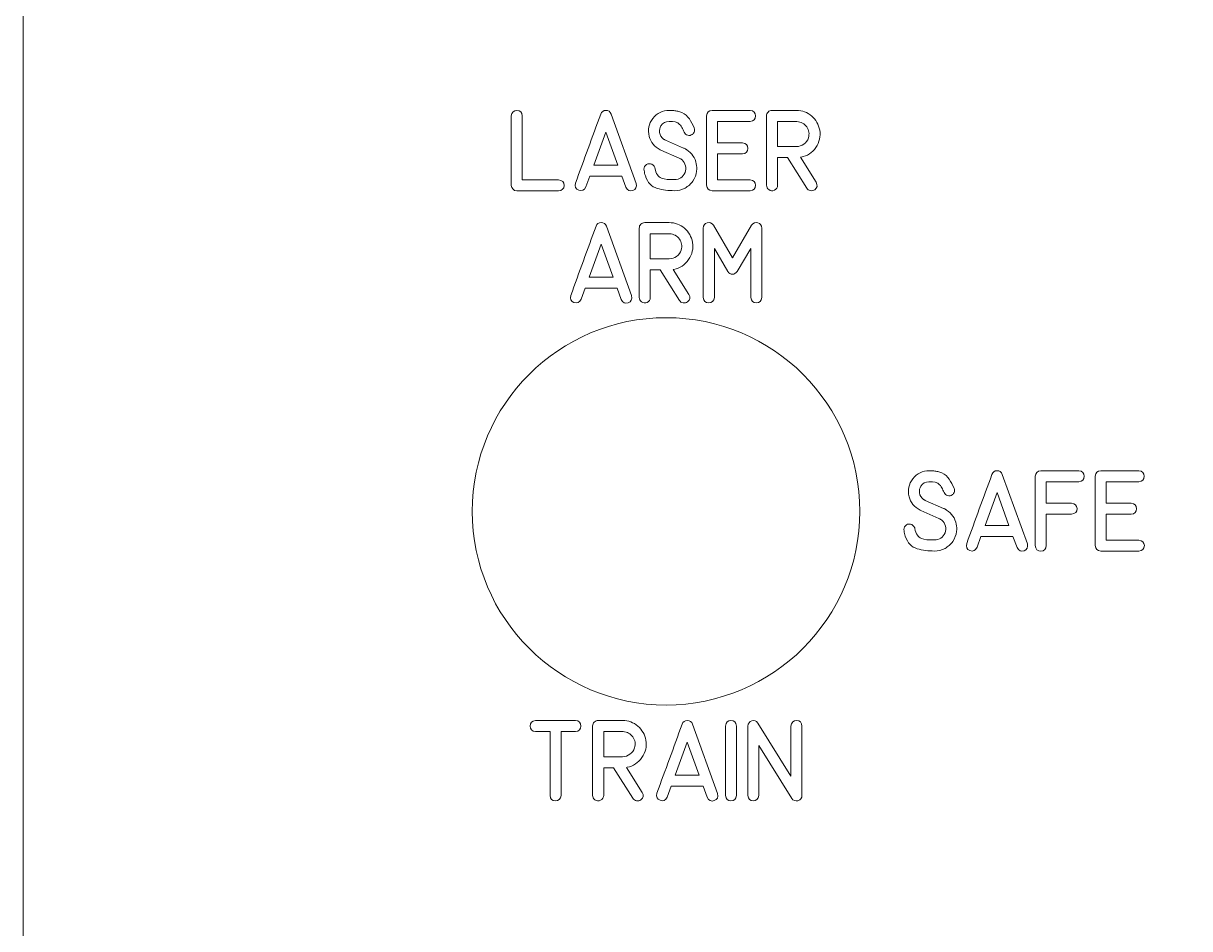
# Model space of a CAD drawing. Header units: millimetres. Extents: x -77 to 260, y -244 to 128.
# Drawn here: x -76.8 to -25.6, y 47.3 to 87 of the extents above; entities that cross this region are included whole.
import ezdxf

# ---------------------------------------------------------------- set-up
doc = ezdxf.new("R2010")
doc.units = ezdxf.units.MM
doc.header["$MEASUREMENT"] = 0
doc.layers.add('Cut', color=7, linetype='Continuous')
doc.layers.add('Engrave', color=7, linetype='Continuous')

msp = doc.modelspace()

# ---------------------------------------------------------------- linework, layer by layer
at = {"layer": 'Cut', "color": 250, "lineweight": 9}
msp.add_open_spline([(15.9454, 126.7647), (15.9454, 126.7647), (-65.0547, 126.7647), (-65.0547, 126.7647), (-65.0547, 126.7647), (-65.8797, 126.7647), (-66.5547, 126.0897), (-66.5547, 125.2647), (-66.5547, 125.2647), (-66.5547, 125.2647), (-66.5547, 122.5647), (-66.5547, 122.5647), (-66.5547, 122.5647), (-66.5547, 119.251), (-69.241, 116.5647), (-72.5547, 116.5647), (-72.5547, 116.5647), (-72.5547, 116.5647), (-75.2546, 116.5647), (-75.2546, 116.5647), (-75.2546, 116.5647), (-76.0796, 116.5647), (-76.7546, 115.8897), (-76.7546, 115.0647), (-76.7546, 115.0647), (-76.7546, 115.0647), (-76.7546, -23.8355), (-76.7546, -23.8355), (-76.7546, -23.8355), (-76.7546, -24.6605), (-76.0796, -25.3355), (-75.2546, -25.3355), (-75.2546, -25.3355), (-75.2546, -25.3355), (-72.5547, -25.3355), (-72.5547, -25.3355), (-72.5547, -25.3355), (-69.241, -25.3355), (-66.5547, -28.0218), (-66.5547, -31.3355), (-66.5547, -31.3355), (-66.5547, -31.3355), (-66.5547, -34.0353), (-66.5547, -34.0353), (-66.5547, -34.0353), (-66.5547, -34.8603), (-65.8797, -35.5353), (-65.0547, -35.5353), (-65.0547, -35.5353), (-65.0547, -35.5353), (15.9454, -35.5353), (15.9454, -35.5353), (15.9454, -35.5353), (16.7704, -35.5353), (17.4454, -34.8603), (17.4454, -34.0353), (17.4454, -34.0353), (17.4454, -34.0353), (17.4454, -31.3355), (17.4454, -31.3355), (17.4454, -31.3355), (17.4454, -28.0218), (20.1317, -25.3355), (23.4454, -25.3355), (23.4454, -25.3355), (23.4454, -25.3355), (26.1454, -25.3355), (26.1454, -25.3355), (26.1454, -25.3355), (26.9704, -25.3355), (27.6454, -24.6605), (27.6454, -23.8355), (27.6454, -23.8355), (27.6454, -23.8355), (27.6454, 115.0647), (27.6454, 115.0647), (27.6454, 115.0647), (27.6454, 115.8897), (26.9704, 116.5647), (26.1454, 116.5647), (26.1454, 116.5647), (26.1454, 116.5647), (23.4454, 116.5647), (23.4454, 116.5647), (23.4454, 116.5647), (20.1317, 116.5647), (17.4454, 119.251), (17.4454, 122.5647), (17.4454, 122.5647), (17.4454, 122.5647), (17.4454, 125.2647), (17.4454, 125.2647), (17.4454, 125.2647), (17.4454, 126.0897), (16.7704, 126.7647), (15.9454, 126.7647)], degree=3, knots=[0, 0, 0, 0, 0.04, 0.04, 0.04, 0.04, 0.08, 0.08, 0.08, 0.08, 0.12, 0.12, 0.12, 0.12, 0.16, 0.16, 0.16, 0.16, 0.2, 0.2, 0.2, 0.2, 0.24, 0.24, 0.24, 0.24, 0.28, 0.28, 0.28, 0.28, 0.32, 0.32, 0.32, 0.32, 0.36, 0.36, 0.36, 0.36, 0.4, 0.4, 0.4, 0.4, 0.44, 0.44, 0.44, 0.44, 0.48, 0.48, 0.48, 0.48, 0.52, 0.52, 0.52, 0.52, 0.56, 0.56, 0.56, 0.56, 0.6, 0.6, 0.6, 0.6, 0.64, 0.64, 0.64, 0.64, 0.68, 0.68, 0.68, 0.68, 0.72, 0.72, 0.72, 0.72, 0.76, 0.76, 0.76, 0.76, 0.8, 0.8, 0.8, 0.8, 0.84, 0.84, 0.84, 0.84, 0.88, 0.88, 0.88, 0.88, 0.92, 0.92, 0.92, 0.92, 1, 1, 1, 1], dxfattribs=at)
at = {"layer": 'Cut', "lineweight": 9}
msp.add_open_spline([(-48.5649, 74.1117), (-43.8714, 74.1117), (-40.0653, 70.3051), (-40.0653, 65.6115), (-40.0653, 65.6115), (-40.0651, 60.9184), (-43.8715, 57.1117), (-48.5652, 57.1117), (-48.5652, 57.1117), (-53.2588, 57.1118), (-57.0652, 60.9179), (-57.0652, 65.6115), (-57.0652, 65.6115), (-57.0652, 70.3058), (-53.2589, 74.1111), (-48.5649, 74.1117)], degree=3, knots=[0, 0, 0, 0, 0.2, 0.2, 0.2, 0.2, 0.4, 0.4, 0.4, 0.4, 0.6, 0.6, 0.6, 0.6, 1, 1, 1, 1], dxfattribs=at)
at = {"layer": 'Engrave', "color": 240, "lineweight": 9}
for points, knots in [([(-55.1104, 79.6783), (-55.2515, 79.6877), (-55.3332, 79.7671), (-55.355, 79.9176), (-55.355, 79.9176), (-55.355, 79.9176), (-55.355, 82.9632), (-55.355, 82.9632), (-55.355, 82.9632), (-55.3309, 83.1284), (-55.2468, 83.2096), (-55.1034, 83.2072), (-55.1034, 83.2072), (-54.9599, 83.2043), (-54.8817, 83.1225), (-54.8694, 82.9632), (-54.8694, 82.9632), (-54.8694, 82.9632), (-54.8694, 80.1593), (-54.8694, 80.1593), (-54.8694, 80.1593), (-54.8694, 80.1593), (-53.2795, 80.1605), (-53.2795, 80.1605), (-53.2795, 80.1605), (-53.1161, 80.1422), (-53.0355, 80.0599), (-53.0373, 79.9135), (-53.0373, 79.9135), (-53.0391, 79.7671), (-53.1202, 79.6889), (-53.2813, 79.6783), (-53.2813, 79.6783), (-53.2813, 79.6783), (-55.1104, 79.6783), (-55.1104, 79.6783)], [0, 0, 0, 0, 0.1, 0.1, 0.1, 0.1, 0.2, 0.2, 0.2, 0.2, 0.3, 0.3, 0.3, 0.3, 0.4, 0.4, 0.4, 0.4, 0.5, 0.5, 0.5, 0.5, 0.6, 0.6, 0.6, 0.6, 0.7, 0.7, 0.7, 0.7, 0.8, 0.8, 0.8, 0.8, 1, 1, 1, 1]), ([(-52.5352, 80.0123), (-52.3517, 80.5191), (-52.1677, 81.0253), (-51.9837, 81.531), (-51.9837, 81.531), (-51.799, 82.0366), (-51.6144, 82.5428), (-51.4298, 83.0491), (-51.4298, 83.0491), (-51.3916, 83.1537), (-51.3163, 83.2066), (-51.204, 83.2078), (-51.204, 83.2078), (-51.0911, 83.209), (-51.0153, 83.1561), (-50.9765, 83.0491), (-50.9765, 83.0491), (-50.9765, 83.0491), (-49.8723, 80.0041), (-49.8723, 80.0041), (-49.8723, 80.0041), (-49.8382, 79.8418), (-49.8876, 79.7377), (-50.0205, 79.6907), (-50.0205, 79.6907), (-50.154, 79.6431), (-50.2563, 79.6919), (-50.3292, 79.8353), (-50.3292, 79.8353), (-50.3292, 79.8353), (-50.5061, 80.328), (-50.5061, 80.328), (-50.5061, 80.328), (-50.5061, 80.328), (-51.9102, 80.328), (-51.9102, 80.328), (-51.9102, 80.328), (-51.9102, 80.328), (-52.0824, 79.8471), (-52.0824, 79.8471), (-52.0824, 79.8471), (-52.1559, 79.7024), (-52.2606, 79.6554), (-52.3958, 79.7054), (-52.3958, 79.7054), (-52.5316, 79.7548), (-52.5781, 79.8577), (-52.5352, 80.0123)], [0, 0, 0, 0, 0.0769231, 0.0769231, 0.0769231, 0.0769231, 0.1538462, 0.1538462, 0.1538462, 0.1538462, 0.2307692, 0.2307692, 0.2307692, 0.2307692, 0.3076923, 0.3076923, 0.3076923, 0.3076923, 0.3846154, 0.3846154, 0.3846154, 0.3846154, 0.4615385, 0.4615385, 0.4615385, 0.4615385, 0.5384615, 0.5384615, 0.5384615, 0.5384615, 0.6153846, 0.6153846, 0.6153846, 0.6153846, 0.6923077, 0.6923077, 0.6923077, 0.6923077, 0.7692308, 0.7692308, 0.7692308, 0.7692308, 0.8461538, 0.8461538, 0.8461538, 0.8461538, 1, 1, 1, 1]), ([(-47.8004, 81.5574), (-47.8004, 81.5574), (-47.7728, 81.5457), (-47.7728, 81.5457), (-47.7728, 81.5457), (-47.7728, 81.5457), (-47.7416, 81.5304), (-47.7416, 81.5304), (-47.7416, 81.5304), (-47.7416, 81.5304), (-47.714, 81.5145), (-47.714, 81.5145), (-47.714, 81.5145), (-47.7063, 81.5086), (-47.6969, 81.5033), (-47.6875, 81.498), (-47.6875, 81.498), (-47.6775, 81.4933), (-47.6681, 81.4875), (-47.6587, 81.4822), (-47.6587, 81.4822), (-47.4318, 81.3328), (-47.2907, 81.1259), (-47.2372, 80.8619), (-47.2372, 80.8619), (-47.2166, 80.7584), (-47.2119, 80.652), (-47.223, 80.5432), (-47.223, 80.5432), (-47.2419, 80.3868), (-47.2965, 80.2428), (-47.3877, 80.1099), (-47.3877, 80.1099), (-47.4788, 79.977), (-47.5935, 79.8747), (-47.731, 79.8024), (-47.731, 79.8024), (-47.8792, 79.7242), (-48.0327, 79.6854), (-48.1914, 79.6854), (-48.1914, 79.6854), (-48.4577, 79.6854), (-48.7117, 79.7195), (-48.9546, 79.7877), (-48.9546, 79.7877), (-49.1968, 79.8559), (-49.3696, 80.0387), (-49.4725, 80.3363), (-49.4725, 80.3363), (-49.4867, 80.3745), (-49.4966, 80.4133), (-49.5037, 80.4533), (-49.5037, 80.4533), (-49.5108, 80.4938), (-49.519, 80.5338), (-49.5278, 80.5744), (-49.5278, 80.5744), (-49.5449, 80.6567), (-49.5249, 80.7296), (-49.4667, 80.7931), (-49.4667, 80.7931), (-49.409, 80.856), (-49.3367, 80.8801), (-49.2509, 80.8654), (-49.2509, 80.8654), (-49.1598, 80.8466), (-49.0968, 80.7907), (-49.061, 80.6967), (-49.061, 80.6967), (-49.061, 80.6967), (-49.0557, 80.6808), (-49.0557, 80.6808), (-49.0557, 80.6808), (-49.001, 80.4315), (-48.9046, 80.2827), (-48.7676, 80.2345), (-48.7676, 80.2345), (-48.63, 80.1863), (-48.4395, 80.1646), (-48.1949, 80.1693), (-48.1949, 80.1693), (-47.9697, 80.1693), (-47.8151, 80.2751), (-47.731, 80.4862), (-47.731, 80.4862), (-47.6946, 80.5803), (-47.6887, 80.6784), (-47.714, 80.7802), (-47.714, 80.7802), (-47.7393, 80.8813), (-47.7892, 80.9665), (-47.8639, 81.0341), (-47.8639, 81.0341), (-47.8974, 81.063), (-47.9409, 81.0894), (-47.995, 81.1147), (-47.995, 81.1147), (-47.995, 81.1147), (-48.7923, 81.4645), (-48.7923, 81.4645), (-48.7923, 81.4645), (-48.7923, 81.4645), (-48.8182, 81.4786), (-48.8182, 81.4786), (-48.8182, 81.4786), (-49.0792, 81.6162), (-49.2409, 81.812), (-49.3038, 82.066), (-49.3038, 82.066), (-49.3808, 82.36), (-49.3273, 82.6234), (-49.1427, 82.8574), (-49.1427, 82.8574), (-48.9587, 83.0908), (-48.7164, 83.2078), (-48.4172, 83.2078), (-48.4172, 83.2078), (-48.4172, 83.2078), (-48.2273, 83.2025), (-48.2273, 83.2025), (-48.2273, 83.2025), (-48.1655, 83.1913), (-48.1056, 83.1802), (-48.0485, 83.169), (-48.0485, 83.169), (-47.9909, 83.1584), (-47.9327, 83.1396), (-47.8745, 83.1131), (-47.8745, 83.1131), (-47.7299, 83.0455), (-47.6187, 82.952), (-47.5417, 82.8339), (-47.5417, 82.8339), (-47.4647, 82.7157), (-47.3953, 82.5875), (-47.3336, 82.4499), (-47.3336, 82.4499), (-47.3277, 82.437), (-47.3224, 82.4223), (-47.3177, 82.4052), (-47.3177, 82.4052), (-47.3054, 82.3488), (-47.3112, 82.2977), (-47.3353, 82.2518), (-47.3353, 82.2518), (-47.3489, 82.223), (-47.3636, 82.2012), (-47.3783, 82.1865), (-47.3783, 82.1865), (-47.393, 82.1712), (-47.4053, 82.1612), (-47.4141, 82.1554), (-47.4141, 82.1554), (-47.4741, 82.113), (-47.5394, 82.1001), (-47.6105, 82.1177), (-47.6105, 82.1177), (-47.6822, 82.1336), (-47.7363, 82.1795), (-47.7745, 82.2553), (-47.7745, 82.2553), (-47.8045, 82.3218), (-47.8363, 82.39), (-47.8698, 82.4593), (-47.8698, 82.4593), (-47.9039, 82.5287), (-47.9515, 82.5863), (-48.0121, 82.6328), (-48.0121, 82.6328), (-48.0374, 82.651), (-48.062, 82.6645), (-48.0856, 82.6728), (-48.0856, 82.6728), (-48.1091, 82.6816), (-48.135, 82.691), (-48.1638, 82.7016), (-48.1638, 82.7016), (-48.1638, 82.7016), (-48.2755, 82.7204), (-48.2755, 82.7204), (-48.2755, 82.7204), (-48.2755, 82.7204), (-48.4342, 82.7257), (-48.4342, 82.7257), (-48.4342, 82.7257), (-48.5883, 82.7233), (-48.7059, 82.6569), (-48.787, 82.5258), (-48.787, 82.5258), (-48.8423, 82.4417), (-48.8628, 82.3482), (-48.8493, 82.2447), (-48.8493, 82.2447), (-48.8334, 82.1177), (-48.7735, 82.019), (-48.67, 81.9484), (-48.67, 81.9484), (-48.6653, 81.9455), (-48.6606, 81.9414), (-48.6547, 81.9372), (-48.6547, 81.9372), (-48.6488, 81.9337), (-48.6424, 81.9296), (-48.6359, 81.9261), (-48.6359, 81.9261), (-48.6359, 81.9261), (-48.6165, 81.9178), (-48.6165, 81.9178), (-48.6165, 81.9178), (-48.6165, 81.9178), (-48.5959, 81.909), (-48.5959, 81.909), (-48.5959, 81.909), (-48.5959, 81.909), (-47.8004, 81.5574), (-47.8004, 81.5574)], [0, 0, 0, 0, 0.0181818, 0.0181818, 0.0181818, 0.0181818, 0.0363636, 0.0363636, 0.0363636, 0.0363636, 0.0545455, 0.0545455, 0.0545455, 0.0545455, 0.0727273, 0.0727273, 0.0727273, 0.0727273, 0.0909091, 0.0909091, 0.0909091, 0.0909091, 0.1090909, 0.1090909, 0.1090909, 0.1090909, 0.1272727, 0.1272727, 0.1272727, 0.1272727, 0.1454545, 0.1454545, 0.1454545, 0.1454545, 0.1636364, 0.1636364, 0.1636364, 0.1636364, 0.1818182, 0.1818182, 0.1818182, 0.1818182, 0.2, 0.2, 0.2, 0.2, 0.2181818, 0.2181818, 0.2181818, 0.2181818, 0.2363636, 0.2363636, 0.2363636, 0.2363636, 0.2545455, 0.2545455, 0.2545455, 0.2545455, 0.2727273, 0.2727273, 0.2727273, 0.2727273, 0.2909091, 0.2909091, 0.2909091, 0.2909091, 0.3090909, 0.3090909, 0.3090909, 0.3090909, 0.3272727, 0.3272727, 0.3272727, 0.3272727, 0.3454545, 0.3454545, 0.3454545, 0.3454545, 0.3636364, 0.3636364, 0.3636364, 0.3636364, 0.3818182, 0.3818182, 0.3818182, 0.3818182, 0.4, 0.4, 0.4, 0.4, 0.4181818, 0.4181818, 0.4181818, 0.4181818, 0.4363636, 0.4363636, 0.4363636, 0.4363636, 0.4545455, 0.4545455, 0.4545455, 0.4545455, 0.4727273, 0.4727273, 0.4727273, 0.4727273, 0.4909091, 0.4909091, 0.4909091, 0.4909091, 0.5090909, 0.5090909, 0.5090909, 0.5090909, 0.5272727, 0.5272727, 0.5272727, 0.5272727, 0.5454545, 0.5454545, 0.5454545, 0.5454545, 0.5636364, 0.5636364, 0.5636364, 0.5636364, 0.5818182, 0.5818182, 0.5818182, 0.5818182, 0.6, 0.6, 0.6, 0.6, 0.6181818, 0.6181818, 0.6181818, 0.6181818, 0.6363636, 0.6363636, 0.6363636, 0.6363636, 0.6545455, 0.6545455, 0.6545455, 0.6545455, 0.6727273, 0.6727273, 0.6727273, 0.6727273, 0.6909091, 0.6909091, 0.6909091, 0.6909091, 0.7090909, 0.7090909, 0.7090909, 0.7090909, 0.7272727, 0.7272727, 0.7272727, 0.7272727, 0.7454545, 0.7454545, 0.7454545, 0.7454545, 0.7636364, 0.7636364, 0.7636364, 0.7636364, 0.7818182, 0.7818182, 0.7818182, 0.7818182, 0.8, 0.8, 0.8, 0.8, 0.8181818, 0.8181818, 0.8181818, 0.8181818, 0.8363636, 0.8363636, 0.8363636, 0.8363636, 0.8545455, 0.8545455, 0.8545455, 0.8545455, 0.8727273, 0.8727273, 0.8727273, 0.8727273, 0.8909091, 0.8909091, 0.8909091, 0.8909091, 0.9090909, 0.9090909, 0.9090909, 0.9090909, 0.9272727, 0.9272727, 0.9272727, 0.9272727, 0.9454545, 0.9454545, 0.9454545, 0.9454545, 0.9636364, 0.9636364, 0.9636364, 0.9636364, 1, 1, 1, 1]), ([(-44.8789, 82.7274), (-44.8789, 82.7274), (-46.307, 82.7274), (-46.307, 82.7274), (-46.307, 82.7274), (-46.307, 82.7274), (-46.307, 81.785), (-46.307, 81.785), (-46.307, 81.785), (-46.307, 81.785), (-45.2181, 81.785), (-45.2181, 81.785), (-45.2181, 81.785), (-45.0553, 81.7609), (-44.9741, 81.6791), (-44.9747, 81.5398), (-44.9747, 81.5398), (-44.9753, 81.3999), (-45.0564, 81.3187), (-45.2181, 81.2958), (-45.2181, 81.2958), (-45.2181, 81.2958), (-46.307, 81.2958), (-46.307, 81.2958), (-46.307, 81.2958), (-46.307, 81.2958), (-46.307, 80.164), (-46.307, 80.164), (-46.307, 80.164), (-46.307, 80.164), (-44.8789, 80.164), (-44.8789, 80.164), (-44.8789, 80.164), (-44.7172, 80.1399), (-44.6361, 80.0593), (-44.6361, 79.9212), (-44.6361, 79.9212), (-44.6361, 79.7836), (-44.7172, 79.703), (-44.8789, 79.6801), (-44.8789, 79.6801), (-44.8789, 79.6801), (-46.5463, 79.6801), (-46.5463, 79.6801), (-46.5463, 79.6801), (-46.6898, 79.6983), (-46.7715, 79.7801), (-46.7909, 79.9247), (-46.7909, 79.9247), (-46.7909, 79.9247), (-46.7909, 82.9667), (-46.7909, 82.9667), (-46.7909, 82.9667), (-46.7691, 83.1184), (-46.6874, 83.1984), (-46.5463, 83.2078), (-46.5463, 83.2078), (-46.5463, 83.2078), (-44.8789, 83.2078), (-44.8789, 83.2078), (-44.8789, 83.2078), (-44.7172, 83.1955), (-44.6361, 83.1143), (-44.6367, 82.9656), (-44.6367, 82.9656), (-44.6372, 82.8168), (-44.7184, 82.7374), (-44.8789, 82.7274)], [0, 0, 0, 0, 0.0555556, 0.0555556, 0.0555556, 0.0555556, 0.1111111, 0.1111111, 0.1111111, 0.1111111, 0.1666667, 0.1666667, 0.1666667, 0.1666667, 0.2222222, 0.2222222, 0.2222222, 0.2222222, 0.2777778, 0.2777778, 0.2777778, 0.2777778, 0.3333333, 0.3333333, 0.3333333, 0.3333333, 0.3888889, 0.3888889, 0.3888889, 0.3888889, 0.4444444, 0.4444444, 0.4444444, 0.4444444, 0.5, 0.5, 0.5, 0.5, 0.5555556, 0.5555556, 0.5555556, 0.5555556, 0.6111111, 0.6111111, 0.6111111, 0.6111111, 0.6666667, 0.6666667, 0.6666667, 0.6666667, 0.7222222, 0.7222222, 0.7222222, 0.7222222, 0.7777778, 0.7777778, 0.7777778, 0.7777778, 0.8333333, 0.8333333, 0.8333333, 0.8333333, 0.8888889, 0.8888889, 0.8888889, 0.8888889, 1, 1, 1, 1]), ([(-41.9821, 80.054), (-41.9086, 79.9241), (-41.9292, 79.8153), (-42.0438, 79.7265), (-42.0438, 79.7265), (-42.0991, 79.6877), (-42.1626, 79.6742), (-42.2343, 79.6872), (-42.2343, 79.6872), (-42.306, 79.6995), (-42.3584, 79.7354), (-42.3919, 79.7936), (-42.3919, 79.7936), (-42.3919, 79.7936), (-43.2409, 81.1359), (-43.2409, 81.1359), (-43.2409, 81.1359), (-43.2409, 81.1359), (-43.6719, 81.1359), (-43.6719, 81.1359), (-43.6719, 81.1359), (-43.6719, 81.1359), (-43.6719, 79.9229), (-43.6719, 79.9229), (-43.6719, 79.9229), (-43.6719, 79.823), (-43.7171, 79.7512), (-43.8077, 79.7066), (-43.8077, 79.7066), (-43.8988, 79.6625), (-43.9835, 79.6707), (-44.0628, 79.7318), (-44.0628, 79.7318), (-44.1258, 79.7789), (-44.1575, 79.8424), (-44.1575, 79.9229), (-44.1575, 79.9229), (-44.1575, 79.9229), (-44.1575, 82.9667), (-44.1575, 82.9667), (-44.1575, 82.9667), (-44.1575, 83.0332), (-44.134, 83.0902), (-44.0875, 83.1372), (-44.0875, 83.1372), (-44.0411, 83.1843), (-43.9841, 83.2078), (-43.9164, 83.2078), (-43.9164, 83.2078), (-43.9164, 83.2078), (-42.847, 83.2078), (-42.847, 83.2078), (-42.847, 83.2078), (-42.5894, 83.2078), (-42.366, 83.1261), (-42.1767, 82.9626), (-42.1767, 82.9626), (-41.9874, 82.7986), (-41.8692, 82.591), (-41.8233, 82.3394), (-41.8233, 82.3394), (-41.7751, 82.0695), (-41.8322, 81.8173), (-41.995, 81.5827), (-41.995, 81.5827), (-42.1573, 81.3475), (-42.3731, 81.2052), (-42.6418, 81.1547), (-42.6418, 81.1547), (-42.6418, 81.1547), (-42.6747, 81.1494), (-42.6747, 81.1494), (-42.6747, 81.1494), (-42.6747, 81.1494), (-41.9821, 80.054), (-41.9821, 80.054)], [0, 0, 0, 0, 0.05, 0.05, 0.05, 0.05, 0.1, 0.1, 0.1, 0.1, 0.15, 0.15, 0.15, 0.15, 0.2, 0.2, 0.2, 0.2, 0.25, 0.25, 0.25, 0.25, 0.3, 0.3, 0.3, 0.3, 0.35, 0.35, 0.35, 0.35, 0.4, 0.4, 0.4, 0.4, 0.45, 0.45, 0.45, 0.45, 0.5, 0.5, 0.5, 0.5, 0.55, 0.55, 0.55, 0.55, 0.6, 0.6, 0.6, 0.6, 0.65, 0.65, 0.65, 0.65, 0.7, 0.7, 0.7, 0.7, 0.75, 0.75, 0.75, 0.75, 0.8, 0.8, 0.8, 0.8, 0.85, 0.85, 0.85, 0.85, 0.9, 0.9, 0.9, 0.9, 1, 1, 1, 1]), ([(-42.847, 81.6197), (-42.7294, 81.6197), (-42.6212, 81.655), (-42.5218, 81.7268), (-42.5218, 81.7268), (-42.4225, 81.7979), (-42.356, 81.8908), (-42.3213, 82.0054), (-42.3213, 82.0054), (-42.2672, 82.1824), (-42.2919, 82.3423), (-42.3954, 82.4852), (-42.3954, 82.4852), (-42.4989, 82.6281), (-42.6412, 82.7069), (-42.8223, 82.7222), (-42.8223, 82.7222), (-42.8223, 82.7222), (-43.6719, 82.7222), (-43.6719, 82.7222), (-43.6719, 82.7222), (-43.6719, 82.7222), (-43.6719, 81.6197), (-43.6719, 81.6197), (-43.6719, 81.6197), (-43.6719, 81.6197), (-42.847, 81.6197), (-42.847, 81.6197)], [0, 0, 0, 0, 0.125, 0.125, 0.125, 0.125, 0.25, 0.25, 0.25, 0.25, 0.375, 0.375, 0.375, 0.375, 0.5, 0.5, 0.5, 0.5, 0.625, 0.625, 0.625, 0.625, 0.75, 0.75, 0.75, 0.75, 1, 1, 1, 1]), ([(-50.6819, 80.8119), (-50.6819, 80.8119), (-51.2058, 82.2588), (-51.2058, 82.2588), (-51.2058, 82.2588), (-51.2058, 82.2588), (-51.7326, 80.8119), (-51.7326, 80.8119), (-51.7326, 80.8119), (-51.7326, 80.8119), (-50.6819, 80.8119), (-50.6819, 80.8119)], [0, 0, 0, 0, 0.25, 0.25, 0.25, 0.25, 0.5, 0.5, 0.5, 0.5, 1, 1, 1, 1]), ([(-51.2058, 82.2588), (-51.2058, 82.2588), (-50.6819, 80.8119), (-50.6819, 80.8119), (-50.6819, 80.8119), (-50.6819, 80.8119), (-51.2058, 82.2588), (-51.2058, 82.2588)], [0, 0, 0, 0, 0.3333333, 0.3333333, 0.3333333, 0.3333333, 1, 1, 1, 1]), ([(-52.7419, 75.0883), (-52.5584, 75.5951), (-52.3744, 76.1013), (-52.1904, 76.607), (-52.1904, 76.607), (-52.0057, 77.1126), (-51.8211, 77.6188), (-51.6365, 78.1251), (-51.6365, 78.1251), (-51.5983, 78.2297), (-51.523, 78.2826), (-51.4107, 78.2838), (-51.4107, 78.2838), (-51.2978, 78.285), (-51.222, 78.2321), (-51.1832, 78.1251), (-51.1832, 78.1251), (-51.1832, 78.1251), (-50.079, 75.0801), (-50.079, 75.0801), (-50.079, 75.0801), (-50.0449, 74.9178), (-50.0943, 74.8137), (-50.2272, 74.7667), (-50.2272, 74.7667), (-50.3607, 74.7191), (-50.463, 74.7679), (-50.5359, 74.9113), (-50.5359, 74.9113), (-50.5359, 74.9113), (-50.7128, 75.404), (-50.7128, 75.404), (-50.7128, 75.404), (-50.7128, 75.404), (-52.1169, 75.404), (-52.1169, 75.404), (-52.1169, 75.404), (-52.1169, 75.404), (-52.2891, 74.9231), (-52.2891, 74.9231), (-52.2891, 74.9231), (-52.3626, 74.7784), (-52.4673, 74.7314), (-52.6025, 74.7814), (-52.6025, 74.7814), (-52.7383, 74.8308), (-52.7848, 74.9337), (-52.7419, 75.0883)], [0, 0, 0, 0, 0.0769231, 0.0769231, 0.0769231, 0.0769231, 0.1538462, 0.1538462, 0.1538462, 0.1538462, 0.2307692, 0.2307692, 0.2307692, 0.2307692, 0.3076923, 0.3076923, 0.3076923, 0.3076923, 0.3846154, 0.3846154, 0.3846154, 0.3846154, 0.4615385, 0.4615385, 0.4615385, 0.4615385, 0.5384615, 0.5384615, 0.5384615, 0.5384615, 0.6153846, 0.6153846, 0.6153846, 0.6153846, 0.6923077, 0.6923077, 0.6923077, 0.6923077, 0.7692308, 0.7692308, 0.7692308, 0.7692308, 0.8461538, 0.8461538, 0.8461538, 0.8461538, 1, 1, 1, 1]), ([(-47.5644, 75.13), (-47.4909, 75.0001), (-47.5115, 74.8913), (-47.6261, 74.8025), (-47.6261, 74.8025), (-47.6814, 74.7637), (-47.7449, 74.7502), (-47.8166, 74.7632), (-47.8166, 74.7632), (-47.8883, 74.7755), (-47.9407, 74.8114), (-47.9742, 74.8696), (-47.9742, 74.8696), (-47.9742, 74.8696), (-48.8232, 76.2119), (-48.8232, 76.2119), (-48.8232, 76.2119), (-48.8232, 76.2119), (-49.2542, 76.2119), (-49.2542, 76.2119), (-49.2542, 76.2119), (-49.2542, 76.2119), (-49.2542, 74.9989), (-49.2542, 74.9989), (-49.2542, 74.9989), (-49.2542, 74.899), (-49.2994, 74.8272), (-49.39, 74.7826), (-49.39, 74.7826), (-49.4811, 74.7385), (-49.5658, 74.7467), (-49.6451, 74.8078), (-49.6451, 74.8078), (-49.7081, 74.8549), (-49.7398, 74.9184), (-49.7398, 74.9989), (-49.7398, 74.9989), (-49.7398, 74.9989), (-49.7398, 78.0427), (-49.7398, 78.0427), (-49.7398, 78.0427), (-49.7398, 78.1092), (-49.7163, 78.1662), (-49.6698, 78.2132), (-49.6698, 78.2132), (-49.6234, 78.2603), (-49.5664, 78.2838), (-49.4987, 78.2838), (-49.4987, 78.2838), (-49.4987, 78.2838), (-48.4293, 78.2838), (-48.4293, 78.2838), (-48.4293, 78.2838), (-48.1717, 78.2838), (-47.9483, 78.2021), (-47.759, 78.0386), (-47.759, 78.0386), (-47.5697, 77.8746), (-47.4515, 77.667), (-47.4056, 77.4154), (-47.4056, 77.4154), (-47.3574, 77.1455), (-47.4145, 76.8933), (-47.5773, 76.6587), (-47.5773, 76.6587), (-47.7396, 76.4235), (-47.9554, 76.2812), (-48.2241, 76.2307), (-48.2241, 76.2307), (-48.2241, 76.2307), (-48.257, 76.2254), (-48.257, 76.2254), (-48.257, 76.2254), (-48.257, 76.2254), (-47.5644, 75.13), (-47.5644, 75.13)], [0, 0, 0, 0, 0.05, 0.05, 0.05, 0.05, 0.1, 0.1, 0.1, 0.1, 0.15, 0.15, 0.15, 0.15, 0.2, 0.2, 0.2, 0.2, 0.25, 0.25, 0.25, 0.25, 0.3, 0.3, 0.3, 0.3, 0.35, 0.35, 0.35, 0.35, 0.4, 0.4, 0.4, 0.4, 0.45, 0.45, 0.45, 0.45, 0.5, 0.5, 0.5, 0.5, 0.55, 0.55, 0.55, 0.55, 0.6, 0.6, 0.6, 0.6, 0.65, 0.65, 0.65, 0.65, 0.7, 0.7, 0.7, 0.7, 0.75, 0.75, 0.75, 0.75, 0.8, 0.8, 0.8, 0.8, 0.85, 0.85, 0.85, 0.85, 0.9, 0.9, 0.9, 0.9, 1, 1, 1, 1]), ([(-44.3641, 74.9972), (-44.3894, 74.8366), (-44.4706, 74.7561), (-44.6075, 74.7567), (-44.6075, 74.7567), (-44.7451, 74.7573), (-44.8257, 74.8378), (-44.8498, 74.9972), (-44.8498, 74.9972), (-44.8498, 74.9972), (-44.8498, 77.1485), (-44.8498, 77.1485), (-44.8498, 77.1485), (-44.8498, 77.1485), (-45.4407, 76.1378), (-45.4407, 76.1378), (-45.4407, 76.1378), (-45.5036, 76.0619), (-45.5741, 76.022), (-45.6517, 76.0184), (-45.6517, 76.0184), (-45.7294, 76.0155), (-45.7981, 76.0549), (-45.8593, 76.1378), (-45.8593, 76.1378), (-45.8593, 76.1378), (-46.4467, 77.1438), (-46.4467, 77.1438), (-46.4467, 77.1438), (-46.4467, 77.1438), (-46.4449, 74.9972), (-46.4449, 74.9972), (-46.4449, 74.9972), (-46.4631, 74.8378), (-46.546, 74.7579), (-46.6936, 74.7585), (-46.6936, 74.7585), (-46.8412, 74.759), (-46.9205, 74.839), (-46.9323, 74.9972), (-46.9323, 74.9972), (-46.9323, 74.9972), (-46.9323, 78.0392), (-46.9323, 78.0392), (-46.9323, 78.0392), (-46.9229, 78.1715), (-46.8653, 78.2503), (-46.7583, 78.2762), (-46.7583, 78.2762), (-46.6513, 78.302), (-46.5584, 78.2656), (-46.479, 78.1668), (-46.479, 78.1668), (-46.479, 78.1668), (-45.6506, 76.7422), (-45.6506, 76.7422), (-45.6506, 76.7422), (-45.6506, 76.7422), (-44.8133, 78.1668), (-44.8133, 78.1668), (-44.8133, 78.1668), (-44.7345, 78.2656), (-44.6422, 78.3014), (-44.537, 78.275), (-44.537, 78.275), (-44.4323, 78.2485), (-44.3741, 78.1703), (-44.3641, 78.0392), (-44.3641, 78.0392), (-44.3641, 78.0392), (-44.3641, 74.9972), (-44.3641, 74.9972)], [0, 0, 0, 0, 0.0526316, 0.0526316, 0.0526316, 0.0526316, 0.1052632, 0.1052632, 0.1052632, 0.1052632, 0.1578947, 0.1578947, 0.1578947, 0.1578947, 0.2105263, 0.2105263, 0.2105263, 0.2105263, 0.2631579, 0.2631579, 0.2631579, 0.2631579, 0.3157895, 0.3157895, 0.3157895, 0.3157895, 0.3684211, 0.3684211, 0.3684211, 0.3684211, 0.4210526, 0.4210526, 0.4210526, 0.4210526, 0.4736842, 0.4736842, 0.4736842, 0.4736842, 0.5263158, 0.5263158, 0.5263158, 0.5263158, 0.5789474, 0.5789474, 0.5789474, 0.5789474, 0.6315789, 0.6315789, 0.6315789, 0.6315789, 0.6842105, 0.6842105, 0.6842105, 0.6842105, 0.7368421, 0.7368421, 0.7368421, 0.7368421, 0.7894737, 0.7894737, 0.7894737, 0.7894737, 0.8421053, 0.8421053, 0.8421053, 0.8421053, 0.8947368, 0.8947368, 0.8947368, 0.8947368, 1, 1, 1, 1]), ([(-48.4293, 76.6957), (-48.3117, 76.6957), (-48.2035, 76.731), (-48.1041, 76.8028), (-48.1041, 76.8028), (-48.0048, 76.8739), (-47.9383, 76.9668), (-47.9036, 77.0814), (-47.9036, 77.0814), (-47.8495, 77.2584), (-47.8742, 77.4183), (-47.9777, 77.5612), (-47.9777, 77.5612), (-48.0812, 77.7041), (-48.2235, 77.7829), (-48.4046, 77.7982), (-48.4046, 77.7982), (-48.4046, 77.7982), (-49.2542, 77.7982), (-49.2542, 77.7982), (-49.2542, 77.7982), (-49.2542, 77.7982), (-49.2542, 76.6957), (-49.2542, 76.6957), (-49.2542, 76.6957), (-49.2542, 76.6957), (-48.4293, 76.6957), (-48.4293, 76.6957)], [0, 0, 0, 0, 0.125, 0.125, 0.125, 0.125, 0.25, 0.25, 0.25, 0.25, 0.375, 0.375, 0.375, 0.375, 0.5, 0.5, 0.5, 0.5, 0.625, 0.625, 0.625, 0.625, 0.75, 0.75, 0.75, 0.75, 1, 1, 1, 1]), ([(-50.8886, 75.8879), (-50.8886, 75.8879), (-51.4125, 77.3348), (-51.4125, 77.3348), (-51.4125, 77.3348), (-51.4125, 77.3348), (-51.9393, 75.8879), (-51.9393, 75.8879), (-51.9393, 75.8879), (-51.9393, 75.8879), (-50.8886, 75.8879), (-50.8886, 75.8879)], [0, 0, 0, 0, 0.25, 0.25, 0.25, 0.25, 0.5, 0.5, 0.5, 0.5, 1, 1, 1, 1]), ([(-51.4125, 77.3348), (-51.4125, 77.3348), (-50.8886, 75.8879), (-50.8886, 75.8879), (-50.8886, 75.8879), (-50.8886, 75.8879), (-51.4125, 77.3348), (-51.4125, 77.3348)], [0, 0, 0, 0, 0.3333333, 0.3333333, 0.3333333, 0.3333333, 1, 1, 1, 1]), ([(-36.399, 65.743), (-36.399, 65.743), (-36.3714, 65.7313), (-36.3714, 65.7313), (-36.3714, 65.7313), (-36.3714, 65.7313), (-36.3402, 65.716), (-36.3402, 65.716), (-36.3402, 65.716), (-36.3402, 65.716), (-36.3126, 65.7001), (-36.3126, 65.7001), (-36.3126, 65.7001), (-36.3049, 65.6942), (-36.2955, 65.6889), (-36.2861, 65.6836), (-36.2861, 65.6836), (-36.2761, 65.6789), (-36.2667, 65.6731), (-36.2573, 65.6678), (-36.2573, 65.6678), (-36.0304, 65.5184), (-35.8893, 65.3115), (-35.8358, 65.0475), (-35.8358, 65.0475), (-35.8152, 64.944), (-35.8105, 64.8376), (-35.8216, 64.7288), (-35.8216, 64.7288), (-35.8405, 64.5724), (-35.8951, 64.4284), (-35.9863, 64.2955), (-35.9863, 64.2955), (-36.0774, 64.1626), (-36.1921, 64.0603), (-36.3296, 63.988), (-36.3296, 63.988), (-36.4778, 63.9098), (-36.6313, 63.871), (-36.79, 63.871), (-36.79, 63.871), (-37.0563, 63.871), (-37.3103, 63.9051), (-37.5532, 63.9733), (-37.5532, 63.9733), (-37.7954, 64.0415), (-37.9682, 64.2243), (-38.0711, 64.5219), (-38.0711, 64.5219), (-38.0853, 64.5601), (-38.0952, 64.5989), (-38.1023, 64.6389), (-38.1023, 64.6389), (-38.1094, 64.6794), (-38.1176, 64.7194), (-38.1264, 64.76), (-38.1264, 64.76), (-38.1435, 64.8423), (-38.1235, 64.9152), (-38.0653, 64.9787), (-38.0653, 64.9787), (-38.0076, 65.0416), (-37.9353, 65.0657), (-37.8495, 65.051), (-37.8495, 65.051), (-37.7584, 65.0322), (-37.6954, 64.9763), (-37.6596, 64.8823), (-37.6596, 64.8823), (-37.6596, 64.8823), (-37.6543, 64.8664), (-37.6543, 64.8664), (-37.6543, 64.8664), (-37.5996, 64.6171), (-37.5032, 64.4683), (-37.3662, 64.4201), (-37.3662, 64.4201), (-37.2286, 64.3719), (-37.0381, 64.3502), (-36.7935, 64.3549), (-36.7935, 64.3549), (-36.5683, 64.3549), (-36.4137, 64.4607), (-36.3296, 64.6718), (-36.3296, 64.6718), (-36.2932, 64.7659), (-36.2873, 64.864), (-36.3126, 64.9658), (-36.3126, 64.9658), (-36.3379, 65.0669), (-36.3878, 65.1521), (-36.4625, 65.2197), (-36.4625, 65.2197), (-36.496, 65.2486), (-36.5395, 65.275), (-36.5936, 65.3003), (-36.5936, 65.3003), (-36.5936, 65.3003), (-37.3909, 65.6501), (-37.3909, 65.6501), (-37.3909, 65.6501), (-37.3909, 65.6501), (-37.4168, 65.6642), (-37.4168, 65.6642), (-37.4168, 65.6642), (-37.6778, 65.8018), (-37.8395, 65.9976), (-37.9024, 66.2516), (-37.9024, 66.2516), (-37.9794, 66.5456), (-37.9259, 66.809), (-37.7413, 67.043), (-37.7413, 67.043), (-37.5573, 67.2764), (-37.315, 67.3934), (-37.0158, 67.3934), (-37.0158, 67.3934), (-37.0158, 67.3934), (-36.8259, 67.3881), (-36.8259, 67.3881), (-36.8259, 67.3881), (-36.7641, 67.3769), (-36.7042, 67.3658), (-36.6471, 67.3546), (-36.6471, 67.3546), (-36.5895, 67.344), (-36.5313, 67.3252), (-36.4731, 67.2987), (-36.4731, 67.2987), (-36.3285, 67.2311), (-36.2173, 67.1376), (-36.1403, 67.0195), (-36.1403, 67.0195), (-36.0633, 66.9013), (-35.9939, 66.7731), (-35.9322, 66.6355), (-35.9322, 66.6355), (-35.9263, 66.6226), (-35.921, 66.6079), (-35.9163, 66.5908), (-35.9163, 66.5908), (-35.904, 66.5344), (-35.9098, 66.4833), (-35.9339, 66.4374), (-35.9339, 66.4374), (-35.9475, 66.4086), (-35.9622, 66.3868), (-35.9769, 66.3721), (-35.9769, 66.3721), (-35.9916, 66.3568), (-36.0039, 66.3468), (-36.0127, 66.341), (-36.0127, 66.341), (-36.0727, 66.2986), (-36.138, 66.2857), (-36.2091, 66.3033), (-36.2091, 66.3033), (-36.2808, 66.3192), (-36.3349, 66.3651), (-36.3731, 66.4409), (-36.3731, 66.4409), (-36.4031, 66.5074), (-36.4349, 66.5756), (-36.4684, 66.6449), (-36.4684, 66.6449), (-36.5025, 66.7143), (-36.5501, 66.7719), (-36.6107, 66.8184), (-36.6107, 66.8184), (-36.636, 66.8366), (-36.6606, 66.8501), (-36.6842, 66.8584), (-36.6842, 66.8584), (-36.7077, 66.8672), (-36.7336, 66.8766), (-36.7624, 66.8872), (-36.7624, 66.8872), (-36.7624, 66.8872), (-36.8741, 66.906), (-36.8741, 66.906), (-36.8741, 66.906), (-36.8741, 66.906), (-37.0328, 66.9113), (-37.0328, 66.9113), (-37.0328, 66.9113), (-37.1869, 66.9089), (-37.3045, 66.8425), (-37.3856, 66.7114), (-37.3856, 66.7114), (-37.4409, 66.6273), (-37.4614, 66.5338), (-37.4479, 66.4303), (-37.4479, 66.4303), (-37.432, 66.3033), (-37.3721, 66.2046), (-37.2686, 66.134), (-37.2686, 66.134), (-37.2639, 66.1311), (-37.2592, 66.127), (-37.2533, 66.1228), (-37.2533, 66.1228), (-37.2474, 66.1193), (-37.241, 66.1152), (-37.2345, 66.1117), (-37.2345, 66.1117), (-37.2345, 66.1117), (-37.2151, 66.1034), (-37.2151, 66.1034), (-37.2151, 66.1034), (-37.2151, 66.1034), (-37.1945, 66.0946), (-37.1945, 66.0946), (-37.1945, 66.0946), (-37.1945, 66.0946), (-36.399, 65.743), (-36.399, 65.743)], [0, 0, 0, 0, 0.0181818, 0.0181818, 0.0181818, 0.0181818, 0.0363636, 0.0363636, 0.0363636, 0.0363636, 0.0545455, 0.0545455, 0.0545455, 0.0545455, 0.0727273, 0.0727273, 0.0727273, 0.0727273, 0.0909091, 0.0909091, 0.0909091, 0.0909091, 0.1090909, 0.1090909, 0.1090909, 0.1090909, 0.1272727, 0.1272727, 0.1272727, 0.1272727, 0.1454545, 0.1454545, 0.1454545, 0.1454545, 0.1636364, 0.1636364, 0.1636364, 0.1636364, 0.1818182, 0.1818182, 0.1818182, 0.1818182, 0.2, 0.2, 0.2, 0.2, 0.2181818, 0.2181818, 0.2181818, 0.2181818, 0.2363636, 0.2363636, 0.2363636, 0.2363636, 0.2545455, 0.2545455, 0.2545455, 0.2545455, 0.2727273, 0.2727273, 0.2727273, 0.2727273, 0.2909091, 0.2909091, 0.2909091, 0.2909091, 0.3090909, 0.3090909, 0.3090909, 0.3090909, 0.3272727, 0.3272727, 0.3272727, 0.3272727, 0.3454545, 0.3454545, 0.3454545, 0.3454545, 0.3636364, 0.3636364, 0.3636364, 0.3636364, 0.3818182, 0.3818182, 0.3818182, 0.3818182, 0.4, 0.4, 0.4, 0.4, 0.4181818, 0.4181818, 0.4181818, 0.4181818, 0.4363636, 0.4363636, 0.4363636, 0.4363636, 0.4545455, 0.4545455, 0.4545455, 0.4545455, 0.4727273, 0.4727273, 0.4727273, 0.4727273, 0.4909091, 0.4909091, 0.4909091, 0.4909091, 0.5090909, 0.5090909, 0.5090909, 0.5090909, 0.5272727, 0.5272727, 0.5272727, 0.5272727, 0.5454545, 0.5454545, 0.5454545, 0.5454545, 0.5636364, 0.5636364, 0.5636364, 0.5636364, 0.5818182, 0.5818182, 0.5818182, 0.5818182, 0.6, 0.6, 0.6, 0.6, 0.6181818, 0.6181818, 0.6181818, 0.6181818, 0.6363636, 0.6363636, 0.6363636, 0.6363636, 0.6545455, 0.6545455, 0.6545455, 0.6545455, 0.6727273, 0.6727273, 0.6727273, 0.6727273, 0.6909091, 0.6909091, 0.6909091, 0.6909091, 0.7090909, 0.7090909, 0.7090909, 0.7090909, 0.7272727, 0.7272727, 0.7272727, 0.7272727, 0.7454545, 0.7454545, 0.7454545, 0.7454545, 0.7636364, 0.7636364, 0.7636364, 0.7636364, 0.7818182, 0.7818182, 0.7818182, 0.7818182, 0.8, 0.8, 0.8, 0.8, 0.8181818, 0.8181818, 0.8181818, 0.8181818, 0.8363636, 0.8363636, 0.8363636, 0.8363636, 0.8545455, 0.8545455, 0.8545455, 0.8545455, 0.8727273, 0.8727273, 0.8727273, 0.8727273, 0.8909091, 0.8909091, 0.8909091, 0.8909091, 0.9090909, 0.9090909, 0.9090909, 0.9090909, 0.9272727, 0.9272727, 0.9272727, 0.9272727, 0.9454545, 0.9454545, 0.9454545, 0.9454545, 0.9636364, 0.9636364, 0.9636364, 0.9636364, 1, 1, 1, 1]), ([(-35.3772, 64.1979), (-35.1937, 64.7047), (-35.0097, 65.2109), (-34.8257, 65.7166), (-34.8257, 65.7166), (-34.641, 66.2222), (-34.4564, 66.7284), (-34.2718, 67.2347), (-34.2718, 67.2347), (-34.2336, 67.3393), (-34.1583, 67.3922), (-34.046, 67.3934), (-34.046, 67.3934), (-33.9331, 67.3946), (-33.8573, 67.3417), (-33.8185, 67.2347), (-33.8185, 67.2347), (-33.8185, 67.2347), (-32.7143, 64.1897), (-32.7143, 64.1897), (-32.7143, 64.1897), (-32.6802, 64.0274), (-32.7296, 63.9233), (-32.8625, 63.8763), (-32.8625, 63.8763), (-32.996, 63.8287), (-33.0983, 63.8775), (-33.1712, 64.0209), (-33.1712, 64.0209), (-33.1712, 64.0209), (-33.3481, 64.5136), (-33.3481, 64.5136), (-33.3481, 64.5136), (-33.3481, 64.5136), (-34.7522, 64.5136), (-34.7522, 64.5136), (-34.7522, 64.5136), (-34.7522, 64.5136), (-34.9244, 64.0327), (-34.9244, 64.0327), (-34.9244, 64.0327), (-34.9979, 63.888), (-35.1026, 63.841), (-35.2378, 63.891), (-35.2378, 63.891), (-35.3736, 63.9404), (-35.4201, 64.0433), (-35.3772, 64.1979)], [0, 0, 0, 0, 0.0769231, 0.0769231, 0.0769231, 0.0769231, 0.1538462, 0.1538462, 0.1538462, 0.1538462, 0.2307692, 0.2307692, 0.2307692, 0.2307692, 0.3076923, 0.3076923, 0.3076923, 0.3076923, 0.3846154, 0.3846154, 0.3846154, 0.3846154, 0.4615385, 0.4615385, 0.4615385, 0.4615385, 0.5384615, 0.5384615, 0.5384615, 0.5384615, 0.6153846, 0.6153846, 0.6153846, 0.6153846, 0.6923077, 0.6923077, 0.6923077, 0.6923077, 0.7692308, 0.7692308, 0.7692308, 0.7692308, 0.8461538, 0.8461538, 0.8461538, 0.8461538, 1, 1, 1, 1]), ([(-32.3751, 64.1103), (-32.3751, 64.1103), (-32.3751, 67.1488), (-32.3751, 67.1488), (-32.3751, 67.1488), (-32.3545, 67.3005), (-32.2728, 67.3822), (-32.1305, 67.3934), (-32.1305, 67.3934), (-32.1305, 67.3934), (-30.4631, 67.3934), (-30.4631, 67.3934), (-30.4631, 67.3934), (-30.3038, 67.3811), (-30.2238, 67.2993), (-30.2238, 67.1494), (-30.2238, 67.1494), (-30.2238, 67.0001), (-30.3049, 66.9195), (-30.4666, 66.9095), (-30.4666, 66.9095), (-30.4666, 66.9095), (-31.8912, 66.9095), (-31.8912, 66.9095), (-31.8912, 66.9095), (-31.8912, 66.9095), (-31.8912, 65.967), (-31.8912, 65.967), (-31.8912, 65.967), (-31.8912, 65.967), (-30.78, 65.967), (-30.78, 65.967), (-30.78, 65.967), (-30.6218, 65.9559), (-30.5413, 65.8783), (-30.5389, 65.7348), (-30.5389, 65.7348), (-30.5366, 65.5913), (-30.6171, 65.5073), (-30.78, 65.4832), (-30.78, 65.4832), (-30.78, 65.4832), (-31.8912, 65.4832), (-31.8912, 65.4832), (-31.8912, 65.4832), (-31.8912, 65.4832), (-31.8912, 64.1103), (-31.8912, 64.1103), (-31.8912, 64.1103), (-31.9024, 63.9521), (-31.9806, 63.8716), (-32.1246, 63.8692), (-32.1246, 63.8692), (-32.2687, 63.8669), (-32.3522, 63.9474), (-32.3751, 64.1103)], [0, 0, 0, 0, 0.0666667, 0.0666667, 0.0666667, 0.0666667, 0.1333333, 0.1333333, 0.1333333, 0.1333333, 0.2, 0.2, 0.2, 0.2, 0.2666667, 0.2666667, 0.2666667, 0.2666667, 0.3333333, 0.3333333, 0.3333333, 0.3333333, 0.4, 0.4, 0.4, 0.4, 0.4666667, 0.4666667, 0.4666667, 0.4666667, 0.5333333, 0.5333333, 0.5333333, 0.5333333, 0.6, 0.6, 0.6, 0.6, 0.6666667, 0.6666667, 0.6666667, 0.6666667, 0.7333333, 0.7333333, 0.7333333, 0.7333333, 0.8, 0.8, 0.8, 0.8, 0.8666667, 0.8666667, 0.8666667, 0.8666667, 1, 1, 1, 1]), ([(-27.8297, 66.913), (-27.8297, 66.913), (-29.2578, 66.913), (-29.2578, 66.913), (-29.2578, 66.913), (-29.2578, 66.913), (-29.2578, 65.9706), (-29.2578, 65.9706), (-29.2578, 65.9706), (-29.2578, 65.9706), (-28.1689, 65.9706), (-28.1689, 65.9706), (-28.1689, 65.9706), (-28.0061, 65.9465), (-27.9249, 65.8647), (-27.9255, 65.7254), (-27.9255, 65.7254), (-27.9261, 65.5855), (-28.0072, 65.5043), (-28.1689, 65.4814), (-28.1689, 65.4814), (-28.1689, 65.4814), (-29.2578, 65.4814), (-29.2578, 65.4814), (-29.2578, 65.4814), (-29.2578, 65.4814), (-29.2578, 64.3496), (-29.2578, 64.3496), (-29.2578, 64.3496), (-29.2578, 64.3496), (-27.8297, 64.3496), (-27.8297, 64.3496), (-27.8297, 64.3496), (-27.668, 64.3255), (-27.5869, 64.2449), (-27.5869, 64.1068), (-27.5869, 64.1068), (-27.5869, 63.9692), (-27.668, 63.8886), (-27.8297, 63.8657), (-27.8297, 63.8657), (-27.8297, 63.8657), (-29.4971, 63.8657), (-29.4971, 63.8657), (-29.4971, 63.8657), (-29.6406, 63.8839), (-29.7223, 63.9657), (-29.7417, 64.1103), (-29.7417, 64.1103), (-29.7417, 64.1103), (-29.7417, 67.1523), (-29.7417, 67.1523), (-29.7417, 67.1523), (-29.7199, 67.304), (-29.6382, 67.384), (-29.4971, 67.3934), (-29.4971, 67.3934), (-29.4971, 67.3934), (-27.8297, 67.3934), (-27.8297, 67.3934), (-27.8297, 67.3934), (-27.668, 67.3811), (-27.5869, 67.2999), (-27.5875, 67.1512), (-27.5875, 67.1512), (-27.588, 67.0024), (-27.6692, 66.923), (-27.8297, 66.913)], [0, 0, 0, 0, 0.0555556, 0.0555556, 0.0555556, 0.0555556, 0.1111111, 0.1111111, 0.1111111, 0.1111111, 0.1666667, 0.1666667, 0.1666667, 0.1666667, 0.2222222, 0.2222222, 0.2222222, 0.2222222, 0.2777778, 0.2777778, 0.2777778, 0.2777778, 0.3333333, 0.3333333, 0.3333333, 0.3333333, 0.3888889, 0.3888889, 0.3888889, 0.3888889, 0.4444444, 0.4444444, 0.4444444, 0.4444444, 0.5, 0.5, 0.5, 0.5, 0.5555556, 0.5555556, 0.5555556, 0.5555556, 0.6111111, 0.6111111, 0.6111111, 0.6111111, 0.6666667, 0.6666667, 0.6666667, 0.6666667, 0.7222222, 0.7222222, 0.7222222, 0.7222222, 0.7777778, 0.7777778, 0.7777778, 0.7777778, 0.8333333, 0.8333333, 0.8333333, 0.8333333, 0.8888889, 0.8888889, 0.8888889, 0.8888889, 1, 1, 1, 1]), ([(-33.5239, 64.9975), (-33.5239, 64.9975), (-34.0478, 66.4444), (-34.0478, 66.4444), (-34.0478, 66.4444), (-34.0478, 66.4444), (-34.5746, 64.9975), (-34.5746, 64.9975), (-34.5746, 64.9975), (-34.5746, 64.9975), (-33.5239, 64.9975), (-33.5239, 64.9975)], [0, 0, 0, 0, 0.25, 0.25, 0.25, 0.25, 0.5, 0.5, 0.5, 0.5, 1, 1, 1, 1]), ([(-34.0478, 66.4444), (-34.0478, 66.4444), (-33.5239, 64.9975), (-33.5239, 64.9975), (-33.5239, 64.9975), (-33.5239, 64.9975), (-34.0478, 66.4444), (-34.0478, 66.4444)], [0, 0, 0, 0, 0.3333333, 0.3333333, 0.3333333, 0.3333333, 1, 1, 1, 1]), ([(-53.6527, 53.1469), (-53.6527, 53.1469), (-53.6527, 55.9479), (-53.6527, 55.9479), (-53.6527, 55.9479), (-53.6527, 55.9479), (-54.2847, 55.9479), (-54.2847, 55.9479), (-54.2847, 55.9479), (-54.4453, 55.9602), (-54.5258, 56.0413), (-54.5252, 56.1895), (-54.5252, 56.1895), (-54.5246, 56.3383), (-54.4441, 56.42), (-54.2847, 56.4335), (-54.2847, 56.4335), (-54.2847, 56.4335), (-52.5362, 56.4335), (-52.5362, 56.4335), (-52.5362, 56.4335), (-52.378, 56.4212), (-52.2981, 56.3394), (-52.2975, 56.1895), (-52.2975, 56.1895), (-52.2969, 56.0402), (-52.3768, 55.959), (-52.5362, 55.9479), (-52.5362, 55.9479), (-52.5362, 55.9479), (-53.1665, 55.9479), (-53.1665, 55.9479), (-53.1665, 55.9479), (-53.1665, 55.9479), (-53.1665, 53.1469), (-53.1665, 53.1469), (-53.1665, 53.1469), (-53.1929, 52.984), (-53.2776, 52.9034), (-53.421, 52.9058), (-53.421, 52.9058), (-53.5639, 52.9082), (-53.6409, 52.9887), (-53.6527, 53.1469)], [0, 0, 0, 0, 0.0833333, 0.0833333, 0.0833333, 0.0833333, 0.1666667, 0.1666667, 0.1666667, 0.1666667, 0.25, 0.25, 0.25, 0.25, 0.3333333, 0.3333333, 0.3333333, 0.3333333, 0.4166667, 0.4166667, 0.4166667, 0.4166667, 0.5, 0.5, 0.5, 0.5, 0.5833333, 0.5833333, 0.5833333, 0.5833333, 0.6666667, 0.6666667, 0.6666667, 0.6666667, 0.75, 0.75, 0.75, 0.75, 0.8333333, 0.8333333, 0.8333333, 0.8333333, 1, 1, 1, 1]), ([(-49.6082, 53.2797), (-49.5347, 53.1498), (-49.5553, 53.041), (-49.6699, 52.9522), (-49.6699, 52.9522), (-49.7252, 52.9134), (-49.7887, 52.8999), (-49.8604, 52.9129), (-49.8604, 52.9129), (-49.9321, 52.9252), (-49.9845, 52.9611), (-50.018, 53.0193), (-50.018, 53.0193), (-50.018, 53.0193), (-50.867, 54.3616), (-50.867, 54.3616), (-50.867, 54.3616), (-50.867, 54.3616), (-51.298, 54.3616), (-51.298, 54.3616), (-51.298, 54.3616), (-51.298, 54.3616), (-51.298, 53.1486), (-51.298, 53.1486), (-51.298, 53.1486), (-51.298, 53.0487), (-51.3432, 52.9769), (-51.4338, 52.9323), (-51.4338, 52.9323), (-51.5249, 52.8882), (-51.6096, 52.8964), (-51.6889, 52.9575), (-51.6889, 52.9575), (-51.7519, 53.0046), (-51.7836, 53.0681), (-51.7836, 53.1486), (-51.7836, 53.1486), (-51.7836, 53.1486), (-51.7836, 56.1924), (-51.7836, 56.1924), (-51.7836, 56.1924), (-51.7836, 56.2589), (-51.7601, 56.3159), (-51.7136, 56.3629), (-51.7136, 56.3629), (-51.6672, 56.41), (-51.6102, 56.4335), (-51.5425, 56.4335), (-51.5425, 56.4335), (-51.5425, 56.4335), (-50.4731, 56.4335), (-50.4731, 56.4335), (-50.4731, 56.4335), (-50.2155, 56.4335), (-49.9921, 56.3518), (-49.8028, 56.1883), (-49.8028, 56.1883), (-49.6135, 56.0243), (-49.4953, 55.8167), (-49.4494, 55.5651), (-49.4494, 55.5651), (-49.4012, 55.2952), (-49.4583, 55.043), (-49.6211, 54.8084), (-49.6211, 54.8084), (-49.7834, 54.5732), (-49.9992, 54.4309), (-50.2679, 54.3804), (-50.2679, 54.3804), (-50.2679, 54.3804), (-50.3008, 54.3751), (-50.3008, 54.3751), (-50.3008, 54.3751), (-50.3008, 54.3751), (-49.6082, 53.2797), (-49.6082, 53.2797)], [0, 0, 0, 0, 0.05, 0.05, 0.05, 0.05, 0.1, 0.1, 0.1, 0.1, 0.15, 0.15, 0.15, 0.15, 0.2, 0.2, 0.2, 0.2, 0.25, 0.25, 0.25, 0.25, 0.3, 0.3, 0.3, 0.3, 0.35, 0.35, 0.35, 0.35, 0.4, 0.4, 0.4, 0.4, 0.45, 0.45, 0.45, 0.45, 0.5, 0.5, 0.5, 0.5, 0.55, 0.55, 0.55, 0.55, 0.6, 0.6, 0.6, 0.6, 0.65, 0.65, 0.65, 0.65, 0.7, 0.7, 0.7, 0.7, 0.75, 0.75, 0.75, 0.75, 0.8, 0.8, 0.8, 0.8, 0.85, 0.85, 0.85, 0.85, 0.9, 0.9, 0.9, 0.9, 1, 1, 1, 1]), ([(-48.9638, 53.238), (-48.7803, 53.7448), (-48.5963, 54.251), (-48.4123, 54.7567), (-48.4123, 54.7567), (-48.2276, 55.2623), (-48.043, 55.7685), (-47.8584, 56.2748), (-47.8584, 56.2748), (-47.8202, 56.3794), (-47.7449, 56.4323), (-47.6326, 56.4335), (-47.6326, 56.4335), (-47.5197, 56.4347), (-47.4439, 56.3818), (-47.4051, 56.2748), (-47.4051, 56.2748), (-47.4051, 56.2748), (-46.3009, 53.2298), (-46.3009, 53.2298), (-46.3009, 53.2298), (-46.2668, 53.0675), (-46.3162, 52.9634), (-46.4491, 52.9164), (-46.4491, 52.9164), (-46.5826, 52.8688), (-46.6849, 52.9176), (-46.7578, 53.061), (-46.7578, 53.061), (-46.7578, 53.061), (-46.9347, 53.5537), (-46.9347, 53.5537), (-46.9347, 53.5537), (-46.9347, 53.5537), (-48.3388, 53.5537), (-48.3388, 53.5537), (-48.3388, 53.5537), (-48.3388, 53.5537), (-48.511, 53.0728), (-48.511, 53.0728), (-48.511, 53.0728), (-48.5845, 52.9281), (-48.6892, 52.8811), (-48.8244, 52.9311), (-48.8244, 52.9311), (-48.9602, 52.9805), (-49.0067, 53.0834), (-48.9638, 53.238)], [0, 0, 0, 0, 0.0769231, 0.0769231, 0.0769231, 0.0769231, 0.1538462, 0.1538462, 0.1538462, 0.1538462, 0.2307692, 0.2307692, 0.2307692, 0.2307692, 0.3076923, 0.3076923, 0.3076923, 0.3076923, 0.3846154, 0.3846154, 0.3846154, 0.3846154, 0.4615385, 0.4615385, 0.4615385, 0.4615385, 0.5384615, 0.5384615, 0.5384615, 0.5384615, 0.6153846, 0.6153846, 0.6153846, 0.6153846, 0.6923077, 0.6923077, 0.6923077, 0.6923077, 0.7692308, 0.7692308, 0.7692308, 0.7692308, 0.8461538, 0.8461538, 0.8461538, 0.8461538, 1, 1, 1, 1]), ([(-45.4725, 53.1433), (-45.4978, 52.9816), (-45.5795, 52.9011), (-45.7177, 52.9017), (-45.7177, 52.9017), (-45.8565, 52.9023), (-45.9376, 52.9828), (-45.9617, 53.1433), (-45.9617, 53.1433), (-45.9617, 53.1433), (-45.9617, 56.1889), (-45.9617, 56.1889), (-45.9617, 56.1889), (-45.9376, 56.3506), (-45.8565, 56.4323), (-45.7177, 56.4329), (-45.7177, 56.4329), (-45.5795, 56.4335), (-45.4978, 56.3518), (-45.4725, 56.1889), (-45.4725, 56.1889), (-45.4725, 56.1889), (-45.4725, 53.1433), (-45.4725, 53.1433)], [0, 0, 0, 0, 0.1428571, 0.1428571, 0.1428571, 0.1428571, 0.2857143, 0.2857143, 0.2857143, 0.2857143, 0.4285714, 0.4285714, 0.4285714, 0.4285714, 0.5714286, 0.5714286, 0.5714286, 0.5714286, 0.7142857, 0.7142857, 0.7142857, 0.7142857, 1, 1, 1, 1]), ([(-42.6046, 53.1433), (-42.6046, 53.0228), (-42.6628, 52.9464), (-42.7792, 52.9134), (-42.7792, 52.9134), (-42.8962, 52.8811), (-42.9861, 52.9152), (-43.0508, 53.0163), (-43.0508, 53.0163), (-43.0508, 53.0163), (-44.4978, 55.3364), (-44.4978, 55.3364), (-44.4978, 55.3364), (-44.4978, 55.3364), (-44.4978, 53.1433), (-44.4978, 53.1433), (-44.4978, 53.1433), (-44.523, 52.9828), (-44.6042, 52.9023), (-44.7412, 52.9023), (-44.7412, 52.9023), (-44.8787, 52.9023), (-44.9593, 52.9828), (-44.9834, 53.1433), (-44.9834, 53.1433), (-44.9834, 53.1433), (-44.9834, 56.1854), (-44.9834, 56.1854), (-44.9834, 56.1854), (-44.9663, 56.3047), (-44.9052, 56.3835), (-44.8, 56.4217), (-44.8, 56.4217), (-44.6947, 56.4594), (-44.6071, 56.4235), (-44.5371, 56.3147), (-44.5371, 56.3147), (-44.5371, 56.3147), (-43.0902, 53.9912), (-43.0902, 53.9912), (-43.0902, 53.9912), (-43.0902, 53.9912), (-43.0902, 56.1854), (-43.0902, 56.1854), (-43.0902, 56.1854), (-43.0684, 56.3494), (-42.985, 56.4311), (-42.8397, 56.4294), (-42.8397, 56.4294), (-42.6945, 56.4276), (-42.6163, 56.3465), (-42.6046, 56.1854), (-42.6046, 56.1854), (-42.6046, 56.1854), (-42.6046, 53.1433), (-42.6046, 53.1433)], [0, 0, 0, 0, 0.0666667, 0.0666667, 0.0666667, 0.0666667, 0.1333333, 0.1333333, 0.1333333, 0.1333333, 0.2, 0.2, 0.2, 0.2, 0.2666667, 0.2666667, 0.2666667, 0.2666667, 0.3333333, 0.3333333, 0.3333333, 0.3333333, 0.4, 0.4, 0.4, 0.4, 0.4666667, 0.4666667, 0.4666667, 0.4666667, 0.5333333, 0.5333333, 0.5333333, 0.5333333, 0.6, 0.6, 0.6, 0.6, 0.6666667, 0.6666667, 0.6666667, 0.6666667, 0.7333333, 0.7333333, 0.7333333, 0.7333333, 0.8, 0.8, 0.8, 0.8, 0.8666667, 0.8666667, 0.8666667, 0.8666667, 1, 1, 1, 1]), ([(-50.4731, 54.8454), (-50.3555, 54.8454), (-50.2473, 54.8807), (-50.1479, 54.9525), (-50.1479, 54.9525), (-50.0486, 55.0236), (-49.9821, 55.1165), (-49.9474, 55.2311), (-49.9474, 55.2311), (-49.8933, 55.4081), (-49.918, 55.568), (-50.0215, 55.7109), (-50.0215, 55.7109), (-50.125, 55.8538), (-50.2673, 55.9326), (-50.4484, 55.9479), (-50.4484, 55.9479), (-50.4484, 55.9479), (-51.298, 55.9479), (-51.298, 55.9479), (-51.298, 55.9479), (-51.298, 55.9479), (-51.298, 54.8454), (-51.298, 54.8454), (-51.298, 54.8454), (-51.298, 54.8454), (-50.4731, 54.8454), (-50.4731, 54.8454)], [0, 0, 0, 0, 0.125, 0.125, 0.125, 0.125, 0.25, 0.25, 0.25, 0.25, 0.375, 0.375, 0.375, 0.375, 0.5, 0.5, 0.5, 0.5, 0.625, 0.625, 0.625, 0.625, 0.75, 0.75, 0.75, 0.75, 1, 1, 1, 1]), ([(-47.1105, 54.0376), (-47.1105, 54.0376), (-47.6344, 55.4845), (-47.6344, 55.4845), (-47.6344, 55.4845), (-47.6344, 55.4845), (-48.1612, 54.0376), (-48.1612, 54.0376), (-48.1612, 54.0376), (-48.1612, 54.0376), (-47.1105, 54.0376), (-47.1105, 54.0376)], [0, 0, 0, 0, 0.25, 0.25, 0.25, 0.25, 0.5, 0.5, 0.5, 0.5, 1, 1, 1, 1]), ([(-47.6344, 55.4845), (-47.6344, 55.4845), (-47.1105, 54.0376), (-47.1105, 54.0376), (-47.1105, 54.0376), (-47.1105, 54.0376), (-47.6344, 55.4845), (-47.6344, 55.4845)], [0, 0, 0, 0, 0.3333333, 0.3333333, 0.3333333, 0.3333333, 1, 1, 1, 1])]:
    msp.add_open_spline(points, degree=3, knots=knots, dxfattribs=at)

doc.saveas('drawing.dxf')
